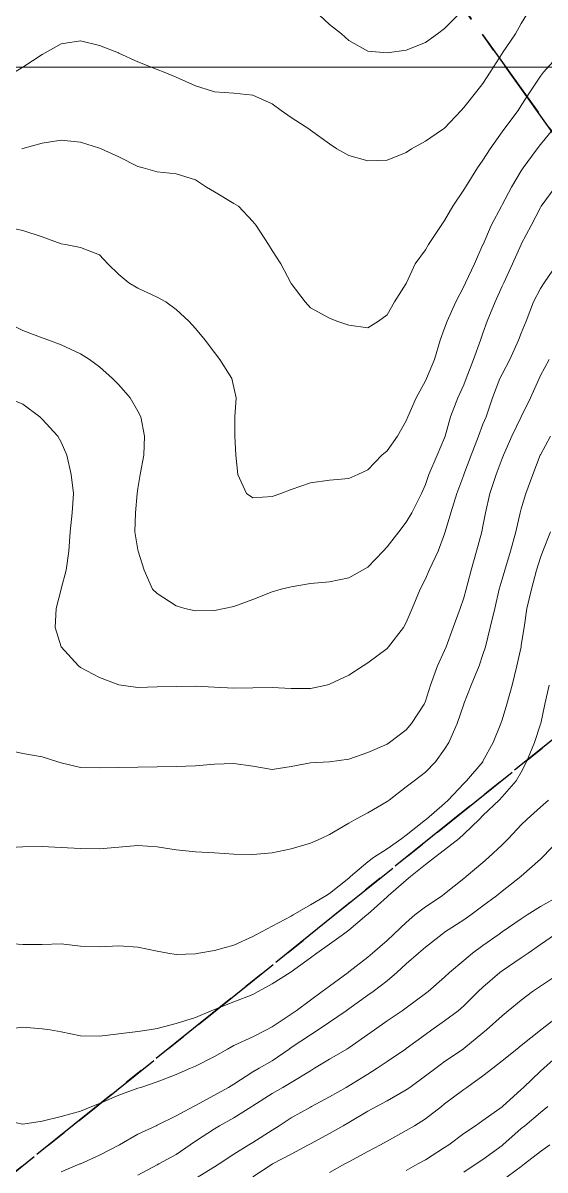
# Model space of a CAD drawing. Header units: centimetres. Extents: x 0 to 642158, y -847 to 649707.
# Drawn here: x 617125.25 to 617138.87, y 620358.59 to 620388.53 of the extents above; entities that cross this region are included whole.
import ezdxf

# ---------------------------------------------------------------- set-up
doc = ezdxf.new("R2010")
doc.units = ezdxf.units.CM
doc.header["$MEASUREMENT"] = 0
doc.linetypes.add('CENTERX2', pattern=[4, 2.5, -0.5, 0.5, -0.5])
doc.layers.add('MEV_grille', color=254, linetype='Continuous', lineweight=9)
doc.layers.add('WAL_topographie 0.5', color=253, linetype='Continuous', lineweight=20)
doc.layers.add('SPW_parcellaire cadastral', color=7, linetype='CENTERX2', lineweight=25, true_color=0xff0542)

# ---------------------------------------------------------------- blocks, each defined once
blk = doc.blocks.new('*U114')
at = {"layer": 'MEV_grille', "transparency": 33554687}
blk.add_lwpolyline([(-1338.461, 0), (1338.461, 0)], dxfattribs=at)
blk = doc.blocks.new('*U115')
at = {"layer": 'MEV_grille', "color": 0, "linetype": 'ByBlock', "lineweight": -2, "transparency": 16777216}
blk.add_blockref('*U114', (0, -2000), dxfattribs=at)

msp = doc.modelspace()

# ---------------------------------------------------------------- linework, layer by layer
at = {"layer": 'SPW_parcellaire cadastral'}
for points in [[(617062.014, 620409.186), (617094.809, 620440.723), (617133.598, 620390.47), (617134.906, 620391.492), (617146.257, 620375.609), (617111.129, 620347.351), (617062.014, 620409.186)], [(617188.127, 620354.816), (617171.917, 620342.183), (617146.257, 620375.609), (617134.906, 620391.492), (617164.102, 620414.279), (617203.974, 620367.182), (617188.127, 620354.816)], [(617146.257, 620375.609), (617171.917, 620342.183), (617234.747, 620260.301), (617106.707, 620158.882), (617115.103, 620149.589), (617064.759, 620106.478), (617053.863, 620117.239), (616968.009, 620182.814), (616937.386, 620218.037), (616956.282, 620268.99), (616938.408, 620293.768), (616934.252, 620317.224), (616964.517, 620340.941), (617015.701, 620270.757), (617035.118, 620286.317), (617053.068, 620300.715), (617070.714, 620314.879), (617111.129, 620347.351), (617146.257, 620375.609)]]:
    msp.add_lwpolyline(points, dxfattribs=at)
at = {"layer": 'WAL_topographie 0.5'}
for points in [[(617125.031, 620387.25), (617125.25, 620387.377), (617125.75, 620387.709), (617125.832, 620387.75), (617126.25, 620387.987), (617126.75, 620388.063), (617127.25, 620387.949), (617127.742, 620387.75), (617127.75, 620387.747), (617128.25, 620387.523), (617128.75, 620387.32), (617128.93, 620387.25), (617129.25, 620387.118), (617129.75, 620386.895), (617130.197, 620386.75), (617130.25, 620386.735), (617130.75, 620386.7), (617131.25, 620386.651), (617131.75, 620386.42), (617131.983, 620386.25), (617132.25, 620386.066), (617132.729, 620385.75), (617132.75, 620385.738), (617133.25, 620385.379), (617133.437, 620385.25), (617133.75, 620385.073), (617134.25, 620384.937), (617134.75, 620384.954), (617135.25, 620385.156), (617135.382, 620385.25), (617135.75, 620385.444), (617136.197, 620385.75), (617136.25, 620385.79), (617136.679, 620386.25), (617136.75, 620386.325), (617137.092, 620386.75), (617137.25, 620386.956), (617137.435, 620387.25), (617137.75, 620387.736), (617137.759, 620387.75), (617138.097, 620388.25), (617138.25, 620388.517), (617138.387, 620388.75)], [(617132.973, 620388.75), (617133.25, 620388.49), (617133.56, 620388.25), (617133.75, 620388.079), (617134.25, 620387.798), (617134.75, 620387.75), (617135.25, 620387.827), (617135.75, 620388.023), (617136.059, 620388.25), (617136.25, 620388.388), (617136.604, 620388.75)], [(617125.223, 620385.25), (617125.25, 620385.258), (617125.75, 620385.396), (617126.25, 620385.477), (617126.75, 620385.422), (617127.25, 620385.269), (617127.293, 620385.25), (617127.75, 620385.04), (617128.25, 620384.783), (617128.386, 620384.75), (617128.75, 620384.646), (617129.25, 620384.599), (617129.75, 620384.439), (617130.036, 620384.25), (617130.25, 620384.124), (617130.75, 620383.823), (617130.871, 620383.75), (617131.25, 620383.352), (617131.331, 620383.25), (617131.656, 620382.75), (617131.75, 620382.592), (617131.973, 620382.25), (617132.238, 620381.75), (617132.25, 620381.729), (617132.612, 620381.25), (617132.75, 620381.102), (617133.25, 620380.824), (617133.436, 620380.75), (617133.75, 620380.645), (617134.25, 620380.58), (617134.521, 620380.75), (617134.75, 620380.911), (617134.941, 620381.25), (617135.25, 620381.734), (617135.258, 620381.75), (617135.479, 620382.25), (617135.75, 620382.615), (617135.826, 620382.75), (617136.163, 620383.25), (617136.25, 620383.373), (617136.462, 620383.75), (617136.75, 620384.177), (617136.795, 620384.25), (617137.107, 620384.75), (617137.25, 620384.949), (617137.438, 620385.25), (617137.75, 620385.691), (617137.792, 620385.75), (617138.165, 620386.25), (617138.25, 620386.38), (617138.488, 620386.75), (617138.75, 620387.149), (617138.827, 620387.25), (617139.25, 620387.714)], [(617124.75, 620383.222), (617125.25, 620383.12), (617125.75, 620382.951), (617126.25, 620382.769), (617126.364, 620382.75), (617126.75, 620382.673), (617127.25, 620382.481), (617127.464, 620382.25), (617127.75, 620381.964), (617128.013, 620381.75), (617128.25, 620381.614), (617128.75, 620381.378), (617128.974, 620381.25), (617129.25, 620381.054), (617129.578, 620380.75), (617129.75, 620380.559), (617130.002, 620380.25), (617130.25, 620379.936), (617130.382, 620379.75), (617130.7, 620379.25), (617130.75, 620379.019), (617130.811, 620378.75), (617130.773, 620378.25), (617130.774, 620377.75), (617130.802, 620377.25), (617130.853, 620376.75), (617131.081, 620376.25), (617131.25, 620376.134), (617131.75, 620376.173), (617131.974, 620376.25), (617132.25, 620376.357), (617132.75, 620376.526), (617133.25, 620376.6), (617133.75, 620376.644), (617133.987, 620376.75), (617134.25, 620376.867), (617134.608, 620377.25), (617134.75, 620377.369), (617135.016, 620377.75), (617135.25, 620378.151), (617135.293, 620378.25), (617135.505, 620378.75), (617135.75, 620379.195), (617135.778, 620379.25), (617135.987, 620379.75), (617136.134, 620380.25), (617136.25, 620380.564), (617136.312, 620380.75), (617136.538, 620381.25), (617136.75, 620381.653), (617136.797, 620381.75), (617137.03, 620382.25), (617137.25, 620382.747), (617137.251, 620382.75), (617137.462, 620383.25), (617137.73, 620383.75), (617137.75, 620383.785), (617137.996, 620384.25), (617138.25, 620384.671), (617138.302, 620384.75), (617138.663, 620385.25), (617138.75, 620385.36), (617139.075, 620385.75)], [(617124.761, 620380.75), (617125.25, 620380.503), (617125.75, 620380.315), (617125.924, 620380.25), (617126.25, 620380.128), (617126.75, 620379.9), (617126.989, 620379.75), (617127.25, 620379.555), (617127.588, 620379.25), (617127.75, 620379.086), (617128.044, 620378.75), (617128.25, 620378.4), (617128.323, 620378.25), (617128.417, 620377.75), (617128.403, 620377.25), (617128.311, 620376.75), (617128.25, 620376.379), (617128.232, 620376.25), (617128.184, 620375.75), (617128.166, 620375.25), (617128.25, 620374.777), (617128.256, 620374.75), (617128.412, 620374.25), (617128.632, 620373.75), (617128.75, 620373.64), (617129.25, 620373.317), (617129.475, 620373.25), (617129.75, 620373.187), (617130.25, 620373.2), (617130.5, 620373.25), (617130.75, 620373.303), (617131.25, 620373.484), (617131.75, 620373.683), (617131.983, 620373.75), (617132.25, 620373.818), (617132.75, 620373.901), (617133.25, 620373.95), (617133.75, 620374.049), (617134.11, 620374.25), (617134.25, 620374.327), (617134.644, 620374.75), (617134.75, 620374.857), (617135.052, 620375.25), (617135.25, 620375.501), (617135.394, 620375.75), (617135.644, 620376.25), (617135.75, 620376.487), (617135.838, 620376.75), (617136.056, 620377.25), (617136.25, 620377.706), (617136.265, 620377.75), (617136.404, 620378.25), (617136.593, 620378.75), (617136.75, 620379.09), (617136.814, 620379.25), (617137.005, 620379.75), (617137.185, 620380.25), (617137.25, 620380.439), (617137.357, 620380.75), (617137.567, 620381.25), (617137.75, 620381.659), (617137.791, 620381.75), (617138.021, 620382.25), (617138.244, 620382.75), (617138.25, 620382.763), (617138.505, 620383.25), (617138.75, 620383.717), (617138.77, 620383.75), (617139.129, 620384.25)], [(617124.851, 620378.75), (617125.25, 620378.584), (617125.687, 620378.25), (617125.75, 620378.195), (617126.158, 620377.75), (617126.25, 620377.591), (617126.394, 620377.25), (617126.507, 620376.75), (617126.57, 620376.25), (617126.535, 620375.75), (617126.482, 620375.25), (617126.449, 620374.75), (617126.375, 620374.25), (617126.25, 620373.759), (617126.247, 620373.75), (617126.117, 620373.25), (617126.09, 620372.75), (617126.247, 620372.25), (617126.25, 620372.245), (617126.696, 620371.75), (617126.75, 620371.71), (617127.25, 620371.448), (617127.75, 620371.259), (617127.81, 620371.25), (617128.25, 620371.189), (617128.75, 620371.201), (617129.25, 620371.216), (617129.75, 620371.219), (617130.25, 620371.195), (617130.75, 620371.17), (617131.25, 620371.176), (617131.75, 620371.186), (617132.25, 620371.159), (617132.75, 620371.161), (617133.165, 620371.25), (617133.25, 620371.277), (617133.75, 620371.513), (617134.124, 620371.75), (617134.25, 620371.829), (617134.75, 620372.208), (617134.785, 620372.25), (617135.176, 620372.75), (617135.25, 620372.884), (617135.404, 620373.25), (617135.613, 620373.75), (617135.75, 620374.027), (617135.847, 620374.25), (617136.079, 620374.75), (617136.25, 620375.196), (617136.267, 620375.25), (617136.415, 620375.75), (617136.565, 620376.25), (617136.75, 620376.742), (617136.753, 620376.75), (617136.941, 620377.25), (617137.129, 620377.75), (617137.25, 620378.06), (617137.329, 620378.25), (617137.495, 620378.75), (617137.689, 620379.25), (617137.75, 620379.368), (617137.953, 620379.75), (617138.178, 620380.25), (617138.25, 620380.437), (617138.372, 620380.75), (617138.569, 620381.25), (617138.75, 620381.605), (617138.842, 620381.75), (617139.182, 620382.25)], [(617124.75, 620369.582), (617125.25, 620369.461), (617125.75, 620369.381), (617126.16, 620369.25), (617126.25, 620369.221), (617126.75, 620369.1), (617127.25, 620369.092), (617127.75, 620369.096), (617128.25, 620369.106), (617128.75, 620369.116), (617129.25, 620369.127), (617129.75, 620369.144), (617130.25, 620369.184), (617130.75, 620369.208), (617131.25, 620369.13), (617131.75, 620369.051), (617132.25, 620369.126), (617132.75, 620369.224), (617133.25, 620369.25), (617133.25, 620369.25), (617133.75, 620369.32), (617134.25, 620369.488), (617134.75, 620369.711), (617134.813, 620369.75), (617135.25, 620370.082), (617135.386, 620370.25), (617135.715, 620370.75), (617135.75, 620370.827), (617135.885, 620371.25), (617136.062, 620371.75), (617136.25, 620372.15), (617136.289, 620372.25), (617136.472, 620372.75), (617136.657, 620373.25), (617136.75, 620373.524), (617136.813, 620373.75), (617136.939, 620374.25), (617137.08, 620374.75), (617137.22, 620375.25), (617137.25, 620375.401), (617137.316, 620375.75), (617137.43, 620376.25), (617137.598, 620376.75), (617137.75, 620377.162), (617137.785, 620377.25), (617138.004, 620377.75), (617138.25, 620378.25), (617138.25, 620378.25), (617138.488, 620378.75), (617138.712, 620379.25), (617138.75, 620379.331), (617138.976, 620379.75)], [(617124.75, 620367), (617125.25, 620367.027), (617125.75, 620367.038), (617126.25, 620367.014), (617126.75, 620366.988), (617127.25, 620366.978), (617127.75, 620367.021), (617128.25, 620367.067), (617128.75, 620367.027), (617129.25, 620366.947), (617129.75, 620366.899), (617130.25, 620366.871), (617130.75, 620366.837), (617131.25, 620366.826), (617131.75, 620366.871), (617132.25, 620366.974), (617132.75, 620367.12), (617133.032, 620367.25), (617133.25, 620367.352), (617133.75, 620367.646), (617133.936, 620367.75), (617134.25, 620367.913), (617134.75, 620368.212), (617134.799, 620368.25), (617135.25, 620368.594), (617135.452, 620368.75), (617135.75, 620368.977), (617136.013, 620369.25), (617136.25, 620369.58), (617136.357, 620369.75), (617136.573, 620370.25), (617136.748, 620370.75), (617136.75, 620370.757), (617136.944, 620371.25), (617137.152, 620371.75), (617137.25, 620372.045), (617137.313, 620372.25), (617137.44, 620372.75), (617137.555, 620373.25), (617137.675, 620373.75), (617137.75, 620374.013), (617137.817, 620374.25), (617137.966, 620374.75), (617138.103, 620375.25), (617138.223, 620375.75), (617138.25, 620375.853), (617138.366, 620376.25), (617138.55, 620376.75), (617138.745, 620377.25), (617138.75, 620377.261), (617139.012, 620377.75)], [(617124.75, 620364.517), (617125.25, 620364.478), (617125.75, 620364.482), (617126.25, 620364.493), (617126.75, 620364.434), (617127.25, 620364.415), (617127.75, 620364.442), (617128.25, 620364.411), (617128.75, 620364.302), (617129.031, 620364.25), (617129.25, 620364.217), (617129.75, 620364.237), (617129.841, 620364.25), (617130.25, 620364.323), (617130.75, 620364.459), (617131.25, 620364.691), (617131.356, 620364.75), (617131.75, 620364.955), (617132.25, 620365.218), (617132.302, 620365.25), (617132.75, 620365.516), (617133.151, 620365.75), (617133.25, 620365.809), (617133.75, 620366.208), (617133.794, 620366.25), (617134.25, 620366.635), (617134.397, 620366.75), (617134.75, 620366.98), (617135.134, 620367.25), (617135.25, 620367.331), (617135.75, 620367.73), (617135.776, 620367.75), (617136.25, 620368.16), (617136.341, 620368.25), (617136.75, 620368.679), (617136.821, 620368.75), (617137.242, 620369.25), (617137.25, 620369.263), (617137.517, 620369.75), (617137.719, 620370.25), (617137.75, 620370.344), (617137.868, 620370.75), (617138.008, 620371.25), (617138.132, 620371.75), (617138.243, 620372.25), (617138.25, 620372.295), (617138.32, 620372.75), (617138.39, 620373.25), (617138.512, 620373.75), (617138.649, 620374.25), (617138.75, 620374.579), (617138.81, 620374.75), (617139.014, 620375.25)], [(617124.75, 620362.26), (617125.25, 620362.32), (617125.75, 620362.282), (617125.964, 620362.25), (617126.25, 620362.2), (617126.75, 620362.095), (617127.25, 620362.085), (617127.75, 620362.148), (617128.25, 620362.206), (617128.539, 620362.25), (617128.75, 620362.284), (617129.25, 620362.413), (617129.75, 620362.578), (617130.159, 620362.75), (617130.25, 620362.787), (617130.75, 620362.985), (617131.25, 620363.178), (617131.387, 620363.25), (617131.75, 620363.451), (617132.222, 620363.75), (617132.25, 620363.768), (617132.75, 620364.13), (617132.915, 620364.25), (617133.25, 620364.486), (617133.61, 620364.75), (617133.75, 620364.854), (617134.222, 620365.25), (617134.25, 620365.275), (617134.75, 620365.725), (617134.779, 620365.75), (617135.25, 620366.16), (617135.363, 620366.25), (617135.75, 620366.567), (617135.985, 620366.75), (617136.25, 620366.948), (617136.629, 620367.25), (617136.75, 620367.356), (617137.155, 620367.75), (617137.25, 620367.845), (617137.673, 620368.25), (617137.75, 620368.332), (617138.113, 620368.75), (617138.25, 620368.981), (617138.387, 620369.25), (617138.596, 620369.75), (617138.75, 620370.227), (617138.757, 620370.25), (617138.862, 620370.75), (617138.976, 620371.25)], [(617124.75, 620359.893), (617125.25, 620359.791), (617125.75, 620359.868), (617126.25, 620359.991), (617126.75, 620360.133), (617127.05, 620360.25), (617127.25, 620360.328), (617127.75, 620360.544), (617128.25, 620360.725), (617128.325, 620360.75), (617128.75, 620360.893), (617129.25, 620361.089), (617129.622, 620361.25), (617129.75, 620361.303), (617130.25, 620361.556), (617130.585, 620361.75), (617130.75, 620361.84), (617131.25, 620362.07), (617131.606, 620362.25), (617131.75, 620362.326), (617132.25, 620362.657), (617132.381, 620362.75), (617132.75, 620363.027), (617133.059, 620363.25), (617133.25, 620363.396), (617133.734, 620363.75), (617133.75, 620363.762), (617134.25, 620364.147), (617134.37, 620364.25), (617134.75, 620364.585), (617134.927, 620364.75), (617135.25, 620365.056), (617135.476, 620365.25), (617135.75, 620365.463), (617136.181, 620365.75), (617136.25, 620365.802), (617136.75, 620366.199), (617136.812, 620366.25), (617137.25, 620366.622), (617137.391, 620366.75), (617137.75, 620367.085), (617137.912, 620367.25), (617138.25, 620367.599), (617138.405, 620367.75), (617138.75, 620368.065), (617138.955, 620368.25)], [(617126.25, 620358.545), (617126.731, 620358.75), (617126.75, 620358.758), (617127.25, 620358.982), (617127.75, 620359.242), (617127.765, 620359.25), (617128.25, 620359.526), (617128.729, 620359.75), (617128.75, 620359.76), (617129.25, 620360.009), (617129.7, 620360.25), (617129.75, 620360.276), (617130.25, 620360.546), (617130.611, 620360.75), (617130.75, 620360.837), (617131.25, 620361.156), (617131.409, 620361.25), (617131.75, 620361.446), (617132.192, 620361.75), (617132.25, 620361.789), (617132.75, 620362.124), (617132.949, 620362.25), (617133.25, 620362.453), (617133.679, 620362.75), (617133.75, 620362.8), (617134.25, 620363.153), (617134.386, 620363.25), (617134.75, 620363.532), (617135, 620363.75), (617135.25, 620363.976), (617135.568, 620364.25), (617135.75, 620364.414), (617136.182, 620364.75), (617136.25, 620364.797), (617136.75, 620365.121), (617136.931, 620365.25), (617137.25, 620365.485), (617137.606, 620365.75), (617137.75, 620365.868), (617138.233, 620366.25), (617138.25, 620366.266), (617138.75, 620366.707), (617138.795, 620366.75), (617139.25, 620367.219)], [(617128.25, 620358.462), (617128.75, 620358.726), (617128.795, 620358.75), (617129.25, 620359.001), (617129.614, 620359.25), (617129.75, 620359.342), (617130.25, 620359.672), (617130.381, 620359.75), (617130.75, 620359.952), (617131.224, 620360.25), (617131.25, 620360.266), (617131.75, 620360.589), (617132.028, 620360.75), (617132.25, 620360.879), (617132.75, 620361.186), (617132.857, 620361.25), (617133.25, 620361.482), (617133.701, 620361.75), (617133.75, 620361.779), (617134.25, 620362.126), (617134.424, 620362.25), (617134.75, 620362.483), (617135.144, 620362.75), (617135.25, 620362.826), (617135.75, 620363.197), (617135.817, 620363.25), (617136.25, 620363.628), (617136.377, 620363.75), (617136.75, 620364.064), (617136.978, 620364.25), (617137.25, 620364.456), (617137.671, 620364.75), (617137.75, 620364.806), (617138.25, 620365.152), (617138.398, 620365.25), (617138.75, 620365.467), (617139.244, 620365.75)], [(617129.75, 620358.371), (617130.25, 620358.673), (617130.365, 620358.75), (617130.75, 620359.004), (617131.144, 620359.25), (617131.25, 620359.315), (617131.75, 620359.631), (617131.934, 620359.75), (617132.25, 620359.959), (617132.75, 620360.234), (617132.78, 620360.25), (617133.25, 620360.501), (617133.681, 620360.75), (617133.75, 620360.792), (617134.25, 620361.098), (617134.489, 620361.25), (617134.75, 620361.427), (617135.227, 620361.75), (617135.25, 620361.766), (617135.75, 620362.133), (617135.914, 620362.25), (617136.25, 620362.486), (617136.602, 620362.75), (617136.75, 620362.882), (617137.125, 620363.25), (617137.25, 620363.368), (617137.69, 620363.75), (617137.75, 620363.795), (617138.25, 620364.133), (617138.425, 620364.25), (617138.75, 620364.48), (617139.142, 620364.75)], [(617131.25, 620358.418), (617131.75, 620358.744), (617131.761, 620358.75), (617132.25, 620359.004), (617132.702, 620359.25), (617132.75, 620359.278), (617133.25, 620359.549), (617133.602, 620359.75), (617133.75, 620359.835), (617134.25, 620360.125), (617134.476, 620360.25), (617134.75, 620360.396), (617135.25, 620360.687), (617135.342, 620360.75), (617135.75, 620361.048), (617136.017, 620361.25), (617136.25, 620361.421), (617136.729, 620361.75), (617136.75, 620361.765), (617137.25, 620362.172), (617137.342, 620362.25), (617137.75, 620362.62), (617137.91, 620362.75), (617138.25, 620363.029), (617138.544, 620363.25), (617138.75, 620363.391), (617139.25, 620363.718)], [(617133.25, 620358.526), (617133.645, 620358.75), (617133.75, 620358.807), (617134.25, 620359.077), (617134.576, 620359.25), (617134.75, 620359.345), (617135.25, 620359.622), (617135.465, 620359.75), (617135.75, 620359.928), (617136.164, 620360.25), (617136.25, 620360.318), (617136.75, 620360.696), (617136.825, 620360.75), (617137.25, 620361.051), (617137.505, 620361.25), (617137.75, 620361.44), (617138.136, 620361.75), (617138.25, 620361.843), (617138.75, 620362.246), (617138.755, 620362.25), (617139.25, 620362.626)], [(617135.25, 620358.582), (617135.55, 620358.75), (617135.75, 620358.862), (617136.25, 620359.177), (617136.358, 620359.25), (617136.75, 620359.548), (617137.051, 620359.75), (617137.25, 620359.889), (617137.75, 620360.241), (617137.761, 620360.25), (617138.25, 620360.696), (617138.307, 620360.75), (617138.75, 620361.172), (617138.836, 620361.25), (617139.25, 620361.617)], [(617136.75, 620358.538), (617137.07, 620358.75), (617137.25, 620358.871), (617137.75, 620359.237), (617137.765, 620359.25), (617138.25, 620359.675), (617138.34, 620359.75), (617138.75, 620360.093), (617138.943, 620360.25)], [(617137.75, 620358.316), (617138.25, 620358.684), (617138.336, 620358.75), (617138.75, 620359.074), (617138.995, 620359.25)]]:
    msp.add_lwpolyline(points, dxfattribs=at)

# ---------------------------------------------------------------- block references
at = {"layer": 'MEV_grille', "transparency": 33554687}
msp.add_blockref('*U115', (616669.481, 622387.381), dxfattribs=at)

doc.saveas('drawing.dxf')
